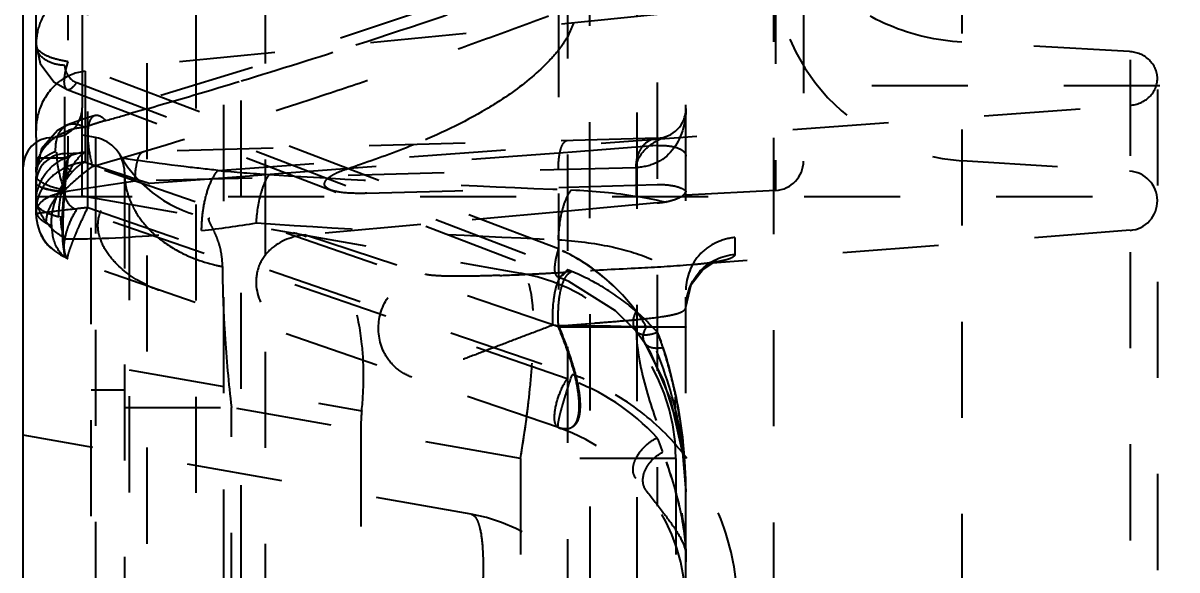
# Model space of a CAD drawing. Header units: millimetres. Extents: x 2141 to 4292, y -4498 to 2648.
# Drawn here: x 3636.41 to 3656.04, y -213.46 to -204.16 of the extents above; entities that cross this region are included whole.
import ezdxf

# ---------------------------------------------------------------- set-up
doc = ezdxf.new("R2010")
doc.units = ezdxf.units.MM
doc.header["$LTSCALE"] = 16.335
doc.header["$PDMODE"] = 3
doc.header["$PDSIZE"] = 0.3125
doc.linetypes.add('HIDDEN', pattern=[0.2, 0.1, -0.1])
doc.layers.get('0').update_dxf_attribs({"linetype": 'CONTINUOUS'})
doc.layers.get('Defpoints').update_dxf_attribs({"linetype": 'CONTINUOUS'})
doc.layers.add('21', color=7, linetype='CONTINUOUS')
doc.styles.get("Standard").update_dxf_attribs({"font": 'txt', "width": 0.8})
doc.dimstyles.get("Standard").update_dxf_attribs({"dimtxt": 0.15625, "dimasz": 0.1875, "dimexe": 0.125, "dimexo": 0.0625, "dimtad": 0, "dimtih": 1, "dimtoh": 1, "dimdsep": 46, "dimtxsty": 'Standard', "dimcen": 0.09, "dimadec": 0, "dimazin": 0, "dimtp": 0.01, "dimtm": 0.01, "dimtfac": 1, "dimtofl": 0, "dimtmove": 0, "dimatfit": 3, "dimfxl": 0, "dimtolj": 1, "dimarcsym": 0})

# ---------------------------------------------------------------- blocks, each defined once
blk = doc.blocks.new('*D31')
at = {"color": 4, "lineweight": -2}
for p, q in [((3636.413, -222.472), (3636.413, -47.587)), ((3644.413, -47.587), (3658.013, -47.587)), ((3706.418, -47.587), (3680.413, -47.587)), ((3714.418, -73.33), (3714.418, -47.587))]:
    blk.add_line(p, q, dxfattribs=at)
at = {"color": 4}
for points in [[(3644.413, -46.254), (3644.413, -48.921), (3636.413, -47.587)], [(3706.418, -46.254), (3706.418, -48.921), (3714.418, -47.587)]]:
    blk.add_solid(points, dxfattribs=at)
at = {"layer": 'Defpoints', "color": 0}
for p in [(3714.418, -47.587), (3714.418, -73.33), (3636.413, -222.472)]:
    blk.add_point(p, dxfattribs=at)
at = {"color": 6, "insert": (3669.213, -47.587), "char_height": 8, "attachment_point": 5}
blk.add_mtext('\\A1;78.01', dxfattribs=at)

msp = doc.modelspace()

# ---------------------------------------------------------------- linework, layer by layer
at = {"layer": '21', "color": 8, "linetype": 'HIDDEN'}
for p, q in [((3638.523, -307.753), (3638.523, -120.925)), ((3640.533, -134.607), (3640.533, -307.753)), ((3639.353, -135.371), (3639.353, -272.822)), ((3646.858, -217.119), (3646.858, -136.775)), ((3647.688, -275.791), (3647.688, -137.764)), ((3655.244, -162.316), (3655.244, -280.044)), ((3655.708, -162.819), (3655.708, -279.542)), ((3652.38, -163.5), (3652.38, -278.86)), ((3649.176, -166.91), (3649.176, -275.45)), ((3645.678, -270.103), (3645.678, -172.257)), ((3646.027, -173.174), (3646.055, -213.964)), ((3647.199, -195.373), (3647.199, -212.373)), ((3639.83, -246.391), (3639.83, -195.969)), ((3640.123, -246.317), (3640.123, -196.043)), ((3645.519, -197.255), (3645.519, -209.327)), ((3637.513, -207.297), (3637.513, -199.062)), ((3637.122, -207.049), (3637.122, -199.533)), ((3649.214, -199.955), (3649.214, -207.005)), ((3649.688, -200.455), (3649.688, -206.506)), ((3637.175, -202.819), (3637.175, -206.454)), ((3643.362, -203.904), (3640.318, -204.918)), ((3647.199, -204.017), (3637.467, -204.981)), ((3655.235, -204.647), (3652.38, -204.486)), ((3645.519, -208.001), (3637.175, -204.819)), ((3637.467, -204.981), (3637.467, -206.526)), ((3640.318, -204.918), (3637.637, -205.73)), ((3636.937, -205.16), (3637.16, -205.288)), ((3637.16, -205.288), (3645.504, -208.47)), ((3637.326, -205.174), (3645.67, -208.356)), ((3714.558, -205.23), (3649.688, -205.23)), ((3637.418, -207.096), (3637.418, -205.605)), ((3638.524, -205.617), (3638.232, -205.701)), ((3639.728, -206.665), (3655.244, -205.559)), ((3637.168, -205.892), (3636.999, -205.985)), ((3637.469, -205.782), (3637.168, -205.892)), ((3637.168, -205.892), (3637.168, -205.892)), ((3637.637, -205.73), (3637.469, -205.782)), ((3637.637, -205.73), (3637.637, -205.73)), ((3636.999, -205.985), (3636.728, -206.297)), ((3637.642, -206.107), (3637.418, -206.067)), ((3637.568, -219.079), (3637.568, -206.077)), ((3636.633, -206.105), (3636.63, -207.425)), ((3647.199, -206.118), (3637.122, -206.382)), ((3637.642, -206.107), (3637.642, -219.049)), ((3647.199, -206.245), (3645.678, -206.359)), ((3636.728, -206.297), (3636.633, -206.693)), ((3636.633, -206.454), (3637.175, -206.454)), ((3645.519, -209.327), (3637.175, -206.454)), ((3645.678, -206.359), (3640.9, -206.715)), ((3637.467, -206.526), (3638.21, -206.771)), ((3646.842, -206.62), (3638.321, -206.849)), ((3652.38, -206.5), (3655.235, -206.679)), ((3638.138, -206.698), (3638.138, -218.444)), ((3638.21, -206.771), (3638.321, -206.807)), ((3638.321, -206.807), (3638.523, -206.874)), ((3638.523, -206.874), (3638.568, -206.888)), ((3640.123, -206.773), (3638.568, -206.889)), ((3640.9, -206.715), (3640.123, -206.773)), ((3645.678, -206.953), (3647.199, -206.906)), ((3649.214, -207.005), (3647.688, -207.085)), ((3636.633, -207.11), (3655.708, -207.11)), ((3637.418, -207.096), (3644.873, -208.41)), ((3638.218, -207.237), (3638.218, -217.919)), ((3647.199, -207.219), (3645.678, -207.357)), ((3636.633, -207.352), (3636.633, -207.361)), ((3636.633, -207.404), (3636.633, -207.425)), ((3645.67, -210.207), (3637.326, -207.334)), ((3637.513, -207.297), (3645.754, -210.134)), ((3645.678, -207.357), (3643.179, -207.584)), ((3643.179, -207.584), (3641.216, -207.761)), ((3641.216, -207.761), (3643.251, -208.431)), ((3655.244, -207.684), (3647.697, -208.278)), ((3648.522, -207.807), (3648.522, -208.093)), ((3645.519, -211.038), (3637.175, -208.165)), ((3645.743, -208.39), (3645.651, -208.396)), ((3647.864, -208.264), (3647.697, -208.278)), ((3645.504, -208.47), (3645.694, -208.549)), ((3645.693, -208.549), (3646.482, -209.047)), ((3646.482, -209.048), (3646.838, -209.395)), ((3645.521, -209.307), (3645.427, -209.296)), ((3645.518, -209.306), (3645.683, -209.294)), ((3645.519, -209.327), (3647.688, -209.327)), ((3645.683, -209.294), (3646.128, -209.26)), ((3646.776, -209.322), (3646.587, -209.318)), ((3646.836, -209.393), (3646.838, -209.395)), ((3646.982, -209.592), (3646.982, -209.592)), ((3646.982, -209.593), (3647.308, -210.241)), ((3646.983, -209.594), (3647.078, -209.757)), ((3638.218, -210.054), (3642.174, -210.751)), ((3637.568, -210.394), (3638.138, -210.394)), ((3647.308, -210.241), (3647.57, -211.08)), ((3638.138, -210.695), (3639.956, -210.695)), ((3639.956, -214.461), (3639.956, -210.695)), ((3644.873, -211.562), (3639.956, -210.695)), ((3644.033, -212.509), (3636.413, -211.165)), ((3642.157, -211.083), (3642.157, -214.073)), ((3647.57, -211.081), (3647.57, -211.08)), ((3647.624, -211.306), (3647.57, -211.081)), ((3647.57, -211.081), (3647.618, -211.324)), ((3647.618, -211.324), (3647.688, -212.126)), ((3644.873, -211.562), (3644.873, -213.594)), ((3647.518, -211.562), (3644.873, -211.562)), ((3647.518, -211.562), (3647.518, -213.594))]:
    msp.add_line(p, q, dxfattribs=at)
at = {"layer": '21', "color": 7, "linetype": 'Continuous'}
for p, q in [((3637.418, -182.629), (3637.418, -205.605)), ((3636.633, -206.105), (3636.633, -199.167)), ((3636.413, -226.162), (3636.413, -206.605))]:
    msp.add_line(p, q, dxfattribs=at)
at = {"layer": '21', "color": 8, "linetype": 'HIDDEN'}
for points in [[(3636.633, -204.526), (3636.701, -204.851), (3636.937, -205.16)], [(3647.688, -208.99), (3647.779, -208.606), (3647.979, -208.347), (3648.148, -208.238), (3648.188, -208.221)], [(3648.188, -208.221), (3648.199, -208.218), (3648.15, -208.228), (3648.015, -208.248), (3647.865, -208.264)], [(3646.836, -209.392), (3646.964, -209.563), (3646.982, -209.592)], [(3646.836, -209.393), (3646.928, -209.511), (3646.982, -209.592)], [(3647.078, -209.757), (3647.427, -210.564), (3647.654, -211.574), (3647.688, -212.118)]]:
    msp.add_lwpolyline(points, dxfattribs=at)
for centre, radius, start, end in [((3652.593, -203.09), 3.417, 93.5697, 266.4303), ((3610.306, -106.075), 103.456, 287.88325, 289.61103), ((3644.155, -203.552), 1.737, 331.8242, 339.4187), ((3606.958, -95.775), 114.287, 286.86959, 287.89497), ((3637.591, -205.893), 0.927, 125.9269, 130.2869), ((3604.692, -88.325), 122.074, 286.08978, 286.87274), ((3647.186, -205.616), 0.502, 271.4985, 360), ((3638.683, -209.066), 3.359, 109.2157, 110.0727), ((3603.155, -83.008), 127.609, 285.76186, 285.95489), ((3637.518, -206.952), 1.019, 92.8914, 109.1593), ((3638.562, -208.737), 3.009, 110.0651, 111.3553), ((3637.538, -206.698), 0.6, 0, 80), ((3637.136, -206.884), 0.502, 91.5, 180), ((3639.971, -205.312), 2.2, 209.6629, 260), ((3637.556, -207.517), 0.995, 107.8988, 114.1315), ((3637.563, -207.54), 1.019, 95.4053, 107.872), ((3642.329, -179.738), 27.053, 264.4828, 266.3439), ((3636.929, -190.812), 16.596, 287.5603, 288.132), ((3692.96, -207.11), 46.118, 179.391, 179.9997), ((3649.188, -206.506), 0.5, 273, 0), ((3655.204, -207.182), 0.504, 274.5, 86.4303), ((3674.435, -448.086), 243.925, 98.51408, 98.801), ((3666.462, -395.673), 190.91, 98.47642, 98.84303), ((3653.51, -3.469), 203.676, 266.36713, 267.8145), ((3637.396, -207.358), 0.763, 156.1496, 167.8908), ((3648.544, -208.06), 11.478, 174.4223, 175.1906), ((3637.424, -207.049), 0.302, 180.0494, 250.9506), ((3637.516, -207.596), 0.719, 138.1486, 151.5428), ((3638.267, -207.626), 1.384, 158.4256, 165.6166), ((3637.423, -207.404), 0.789, 180.0102, 250.8264), ((3637.425, -207.57), 0.624, 168.9795, 178.8085), ((3637.86, -207.551), 0.97, 173.6167, 182.77), ((3642.711, -207.663), 5.627, 177.8903, 179.4703), ((3639.805, -206.463), 1.734, 221.5422, 225.6228), ((3637.317, -189.299), 18.514, 276.6161, 279.5266), ((3653.904, -10.469), 197.552, 266.07497, 267.56758), ((3640.206, -205.893), 2.436, 243.6936, 249.4947), ((3643.063, -167.666), 40.811, 272.0491, 272.7838), ((3644.318, -211.562), 3.2, 0, 80), ((3642.396, -153.877), 54.615, 272.7807, 273.0988), ((3641.333, -134.231), 74.29, 273.0977, 273.3317), ((3644.285, -211.984), 3.884, 60.2544, 69.109), ((3644.302, -211.943), 3.839, 67.9009, 69.1274), ((3639.388, -206.774), 2.035, 244.6886, 251.0135), ((3644.267, -212.013), 3.917, 51.0829, 60.2417), ((3644.28, -212.001), 3.9, 41.5509, 51.1238), ((3645.514, -246.589), 37.283, 89.7417, 89.9936), ((3645.437, -260.089), 50.783, 89.3596, 89.7243), ((3645.114, -287.161), 77.856, 88.91569, 89.34425), ((3644.161, -210.698), 3.299, 18.0833, 19.7405), ((3640.983, -211.731), 6.641, 15.7735, 18.0498), ((3639.742, -212.086), 7.932, 13.7687, 15.8011), ((3644.459, -213.723), 3.718, 42.5393, 71.0007), ((3644.315, -214.174), 4.288, 67.4623, 70.3921), ((3639.14, -212.235), 8.552, 11.6914, 13.7798), ((3639.018, -212.263), 8.678, 7.8626, 11.71), ((3628.761, -208.735), 16.357, 352.5935, 353.4344), ((3627.122, -208.52), 18.01, 350.2781, 352.5874), ((3644.472, -214.078), 3.216, 0, 70.9999), ((3639.567, -212.188), 8.124, 4.3571, 7.8645), ((3640.314, -212.133), 7.374, 0.0551, 4.3763), ((3640.688, -212.128), 7, 0.0794, 0.5231), ((3643.513, -215.463), 3, 0, 80)]:
    msp.add_arc(centre, radius, start, end, dxfattribs=at)
at = {"layer": '21', "color": 7, "linetype": 'Continuous'}
for centre, start, end in [((3636.918, -205.605), 269.0952, 0), ((3636.913, -206.605), 90.3319, 180)]:
    msp.add_arc(centre, 0.5, start, end, dxfattribs=at)
at = {"layer": '21', "color": 8, "linetype": 'HIDDEN'}
msp.add_ellipse((3645.357, -211.745), major_axis=(2.297, -2.737), ratio=0.814168, start_param=-2.474533, end_param=-2.371274, dxfattribs=at)
for points, knots in [([(3652.38, -204.486), (3651.956, -204.462), (3651.119, -204.271), (3650.06, -203.582), (3649.345, -202.58), (3649.176, -201.784), (3649.176, -201.395)], [0, 0, 0, 0, 0.261247, 0.515652, 0.761039, 1, 1, 1, 1]), ([(3637.482, -203.558), (3637.364, -203.567), (3637.127, -203.631), (3636.847, -203.867), (3636.672, -204.186), (3636.633, -204.425), (3636.633, -204.544)], [0, 0, 0, 0, 0.249705, 0.499604, 0.749742, 1, 1, 1, 1]), ([(3637.595, -206.599), (3638.93, -206.211), (3640.592, -205.698), (3642.571, -205.036), (3643.557, -204.693), (3644.539, -204.338), (3645.195, -204.102), (3645.519, -203.976)], [0, 0, 0, 0, 0.499675, 0.624692, 0.749751, 0.874853, 1, 1, 1, 1]), ([(3637.175, -204.819), (3637.1, -204.806), (3636.962, -204.776), (3636.768, -204.709), (3636.633, -204.602), (3636.633, -204.526)], [0, 0, 0, 0, 0.357417, 0.647881, 1, 1, 1, 1]), ([(3636.881, -204.833), (3636.809, -204.803), (3636.688, -204.724), (3636.633, -204.586), (3636.633, -204.526)], [0, 0, 0, 0, 0.567438, 1, 1, 1, 1]), ([(3645.519, -204.623), (3645.46, -204.696), (3645.211, -204.974), (3644.919, -205.21), (3644.69, -205.37)], [0, 0, 0, 0, 0.251701, 1, 1, 1, 1]), ([(3655.708, -205.103), (3655.708, -204.99), (3655.598, -204.748), (3655.357, -204.654), (3655.235, -204.647)], [0, 0, 0, 0, 0.483059, 1, 1, 1, 1]), ([(3637.175, -204.819), (3637.157, -204.874), (3637.127, -204.977), (3637.107, -205.119), (3637.108, -205.224), (3637.14, -205.281), (3637.16, -205.288)], [0, 0, 0, 0, 0.354673, 0.655133, 0.870004, 1, 1, 1, 1]), ([(3637.122, -204.881), (3637.122, -204.929), (3637.147, -205.032), (3637.218, -205.112), (3637.263, -205.141)], [0, 0, 0, 0, 0.471644, 1, 1, 1, 1]), ([(3655.244, -205.559), (3655.364, -205.55), (3655.601, -205.455), (3655.708, -205.216), (3655.708, -205.103)], [0, 0, 0, 0, 0.517353, 1, 1, 1, 1]), ([(3637.16, -205.288), (3637.167, -205.291), (3637.206, -205.295), (3637.24, -205.267), (3637.263, -205.246)], [0, 0, 0, 0, 0.190373, 1, 1, 1, 1]), ([(3637.263, -205.246), (3637.268, -205.241), (3637.291, -205.219), (3637.311, -205.194), (3637.326, -205.174)], [0, 0, 0, 0, 0.22519, 1, 1, 1, 1]), ([(3644.69, -205.37), (3644.563, -205.458), (3644.042, -205.791), (3643.48, -206.057), (3643.052, -206.232)], [0, 0, 0, 0, 0.251143, 1, 1, 1, 1]), ([(3647.688, -205.616), (3647.688, -205.697), (3647.658, -206.016), (3647.489, -206.343), (3647.289, -206.478)], [0, 0, 0, 0, 0.250672, 1, 1, 1, 1]), ([(3636.967, -206.347), (3636.964, -206.248), (3636.978, -206.07), (3637.1, -205.921), (3637.168, -205.892)], [0, 0, 0, 0, 0.573555, 1, 1, 1, 1]), ([(3637.326, -205.88), (3637.337, -205.882), (3637.387, -205.894), (3637.433, -205.915), (3637.467, -205.935)], [0, 0, 0, 0, 0.233878, 1, 1, 1, 1]), ([(3637.595, -206.599), (3637.566, -206.488), (3637.527, -206.287), (3637.512, -206.049), (3637.53, -205.9), (3637.554, -205.805), (3637.599, -205.741), (3637.637, -205.73)], [0, 0, 0, 0, 0.375965, 0.672514, 0.780579, 0.868441, 1, 1, 1, 1]), ([(3637.818, -205.818), (3637.757, -205.836), (3637.677, -205.86), (3637.597, -205.887), (3637.577, -205.894)], [0, 0, 0, 0, 0.755491, 1, 1, 1, 1]), ([(3637.68, -205.728), (3637.691, -205.729), (3637.745, -205.746), (3637.788, -205.786), (3637.818, -205.819)], [0, 0, 0, 0, 0.200199, 1, 1, 1, 1]), ([(3636.742, -206.328), (3636.76, -206.3), (3636.841, -206.189), (3636.951, -206.102), (3637.042, -206.052)], [0, 0, 0, 0, 0.243813, 1, 1, 1, 1]), ([(3646.845, -206.62), (3646.846, -206.493), (3646.968, -206.309), (3647.177, -206.166), (3647.295, -206.11), (3647.356, -206.088)], [0, 0, 0, 0, 0.49563, 0.748115, 1, 1, 1, 1]), ([(3645.519, -206.66), (3645.518, -206.599), (3645.523, -206.48), (3645.549, -206.321), (3645.592, -206.209), (3645.646, -206.159), (3645.67, -206.158)], [0, 0, 0, 0, 0.337426, 0.649706, 0.871077, 1, 1, 1, 1]), ([(3646.842, -206.62), (3646.841, -206.556), (3646.857, -206.432), (3646.931, -206.268), (3647.049, -206.151), (3647.151, -206.119), (3647.199, -206.118)], [0, 0, 0, 0, 0.283556, 0.548984, 0.785747, 1, 1, 1, 1]), ([(3647.199, -206.245), (3647.28, -206.239), (3647.424, -206.244), (3647.565, -206.285), (3647.617, -206.319)], [0, 0, 0, 0, 0.568519, 1, 1, 1, 1]), ([(3636.633, -206.693), (3636.633, -206.598), (3636.663, -206.468), (3636.724, -206.356), (3636.742, -206.328)], [0, 0, 0, 0, 0.743558, 1, 1, 1, 1]), ([(3636.967, -206.347), (3636.919, -206.366), (3636.831, -206.408), (3636.696, -206.507), (3636.633, -206.622), (3636.633, -206.693)], [0, 0, 0, 0, 0.30477, 0.576418, 1, 1, 1, 1]), ([(3636.633, -207.194), (3636.633, -207.091), (3636.678, -206.881), (3636.923, -206.522), (3637.25, -206.375), (3637.467, -206.352)], [0, 0, 0, 0, 0.240156, 0.488318, 1, 1, 1, 1]), ([(3636.984, -206.358), (3636.983, -206.409), (3636.995, -206.63), (3637.054, -206.847), (3637.12, -207.003)], [0, 0, 0, 0, 0.233007, 1, 1, 1, 1]), ([(3637.023, -207.457), (3637.016, -207.237), (3637.078, -206.908), (3637.266, -206.544), (3637.396, -206.401), (3637.467, -206.352)], [0, 0, 0, 0, 0.537658, 0.7893, 1, 1, 1, 1]), ([(3637.175, -206.454), (3637.148, -206.667), (3637.104, -207.062), (3637.075, -207.53), (3637.082, -207.836), (3637.1, -207.999), (3637.125, -208.103), (3637.157, -208.158), (3637.175, -208.165)], [0, 0, 0, 0, 0.371668, 0.686543, 0.808965, 0.902794, 0.965695, 1, 1, 1, 1]), ([(3637.114, -207.033), (3637.101, -206.951), (3637.093, -206.8), (3637.125, -206.598), (3637.18, -206.447), (3637.263, -206.378), (3637.303, -206.377)], [0, 0, 0, 0, 0.338903, 0.617197, 0.836071, 1, 1, 1, 1]), ([(3637.175, -206.454), (3637.168, -206.512), (3637.142, -206.737), (3637.12, -206.962), (3637.108, -207.13)], [0, 0, 0, 0, 0.256655, 1, 1, 1, 1]), ([(3637.175, -206.454), (3637.169, -206.509), (3637.143, -206.726), (3637.122, -206.943), (3637.11, -207.104)], [0, 0, 0, 0, 0.256094, 1, 1, 1, 1]), ([(3637.207, -206.433), (3637.214, -206.424), (3637.239, -206.397), (3637.276, -206.378), (3637.303, -206.377)], [0, 0, 0, 0, 0.296865, 1, 1, 1, 1]), ([(3639.728, -206.665), (3639.535, -206.646), (3638.778, -206.561), (3638.025, -206.453), (3637.467, -206.353)], [0, 0, 0, 0, 0.255592, 1, 1, 1, 1]), ([(3638.321, -206.849), (3638.319, -206.734), (3638.332, -206.574), (3638.388, -206.403), (3638.445, -206.347), (3638.472, -206.346)], [0, 0, 0, 0, 0.629151, 0.852687, 1, 1, 1, 1]), ([(3638.321, -206.849), (3638.319, -206.734), (3638.332, -206.574), (3638.388, -206.403), (3638.445, -206.347), (3638.472, -206.346)], [0, 0, 0, 0, 0.629134, 0.852679, 1, 1, 1, 1]), ([(3647.289, -206.478), (3647.258, -206.499), (3647.121, -206.576), (3646.962, -206.611), (3646.842, -206.62)], [0, 0, 0, 0, 0.233344, 1, 1, 1, 1]), ([(3647.617, -206.319), (3647.628, -206.326), (3647.662, -206.351), (3647.688, -206.392), (3647.688, -206.422)], [0, 0, 0, 0, 0.302064, 1, 1, 1, 1]), ([(3637.116, -207.005), (3637.152, -206.969), (3637.304, -206.825), (3637.467, -206.693), (3637.595, -206.599)], [0, 0, 0, 0, 0.240237, 1, 1, 1, 1]), ([(3637.243, -206.697), (3637.235, -206.688), (3637.205, -206.657), (3637.173, -206.628), (3637.149, -206.609)], [0, 0, 0, 0, 0.291875, 1, 1, 1, 1]), ([(3639.45, -207.69), (3639.45, -207.59), (3639.464, -207.388), (3639.517, -207.099), (3639.604, -206.854), (3639.683, -206.715), (3639.728, -206.665)], [0, 0, 0, 0, 0.277428, 0.563105, 0.812981, 1, 1, 1, 1]), ([(3641.642, -206.998), (3641.601, -206.982), (3641.527, -206.942), (3641.548, -206.849), (3641.597, -206.797), (3641.665, -206.748), (3641.778, -206.689), (3641.872, -206.655), (3641.936, -206.634)], [0, 0, 0, 0, 0.206677, 0.294059, 0.405185, 0.537091, 0.683932, 1, 1, 1, 1]), ([(3637.12, -207.003), (3637.008, -206.983), (3636.855, -206.941), (3636.695, -206.853), (3636.642, -206.799), (3636.633, -206.771)], [0, 0, 0, 0, 0.616088, 0.839837, 1, 1, 1, 1]), ([(3636.882, -206.789), (3636.862, -206.808), (3636.789, -206.885), (3636.73, -206.977), (3636.698, -207.049)], [0, 0, 0, 0, 0.25486, 1, 1, 1, 1]), ([(3638.138, -206.698), (3638.138, -206.743), (3638.148, -206.931), (3638.201, -207.116), (3638.263, -207.246)], [0, 0, 0, 0, 0.239283, 1, 1, 1, 1]), ([(3640.381, -207.558), (3640.391, -207.392), (3640.424, -207.157), (3640.516, -206.885), (3640.572, -206.776), (3640.604, -206.736)], [0, 0, 0, 0, 0.57813, 0.819228, 1, 1, 1, 1]), ([(3636.633, -206.887), (3636.643, -206.91), (3636.699, -206.949), (3636.86, -207.001), (3637.008, -207.022), (3637.116, -207.031)], [0, 0, 0, 0, 0.146583, 0.364321, 1, 1, 1, 1]), ([(3636.712, -206.95), (3636.703, -206.946), (3636.673, -206.931), (3636.642, -206.909), (3636.633, -206.887)], [0, 0, 0, 0, 0.306796, 1, 1, 1, 1]), ([(3636.633, -207.404), (3636.633, -207.362), (3636.659, -207.266), (3636.769, -207.148), (3636.933, -207.069), (3637.059, -207.05), (3637.122, -207.049)], [0, 0, 0, 0, 0.192955, 0.430785, 0.710979, 1, 1, 1, 1]), ([(3637.116, -207.031), (3637.037, -207.024), (3636.901, -207.005), (3636.765, -206.974), (3636.712, -206.95)], [0, 0, 0, 0, 0.577473, 1, 1, 1, 1]), ([(3637.114, -207.033), (3637.101, -207.181), (3637.084, -207.449), (3637.082, -207.794), (3637.102, -208.018), (3637.137, -208.127), (3637.162, -208.16), (3637.175, -208.165)], [0, 0, 0, 0, 0.388018, 0.697003, 0.902151, 0.96325, 1, 1, 1, 1]), ([(3637.175, -208.165), (3637.163, -208.16), (3637.14, -208.126), (3637.119, -208.059), (3637.102, -207.955), (3637.087, -207.753), (3637.09, -207.431), (3637.106, -207.157), (3637.116, -207.005)], [0, 0, 0, 0, 0.034176, 0.094277, 0.183066, 0.300149, 0.610684, 1, 1, 1, 1]), ([(3637.088, -207.456), (3637.089, -207.422), (3637.095, -207.281), (3637.105, -207.14), (3637.114, -207.033)], [0, 0, 0, 0, 0.23583, 1, 1, 1, 1]), ([(3638.517, -208.614), (3638.321, -208.521), (3638.043, -208.332), (3637.776, -207.984), (3637.662, -207.669), (3637.712, -207.328), (3637.94, -207.073), (3638.242, -206.934), (3638.459, -206.897), (3638.568, -206.889)], [0, 0, 0, 0, 0.24943, 0.374628, 0.499736, 0.624514, 0.749589, 0.874825, 1, 1, 1, 1]), ([(3641.783, -207.033), (3641.771, -207.031), (3641.723, -207.022), (3641.676, -207.011), (3641.642, -206.998)], [0, 0, 0, 0, 0.26471, 1, 1, 1, 1]), ([(3642.258, -207.055), (3642.217, -207.056), (3642.059, -207.058), (3641.899, -207.051), (3641.783, -207.033)], [0, 0, 0, 0, 0.256727, 1, 1, 1, 1]), ([(3645.519, -207.843), (3645.526, -207.673), (3645.554, -207.43), (3645.646, -207.149), (3645.707, -207.036), (3645.743, -206.997)], [0, 0, 0, 0, 0.574867, 0.819745, 1, 1, 1, 1]), ([(3645.743, -206.997), (3646.115, -207.011), (3646.649, -207.062), (3647.311, -207.191), (3647.717, -207.3), (3648.047, -207.418), (3648.296, -207.541), (3648.461, -207.659), (3648.521, -207.763), (3648.522, -207.807)], [0, 0, 0, 0, 0.374585, 0.536684, 0.678008, 0.796283, 0.889164, 0.955634, 1, 1, 1, 1]), ([(3647.199, -206.906), (3647.282, -206.903), (3647.425, -206.912), (3647.565, -206.946), (3647.619, -206.97)], [0, 0, 0, 0, 0.584677, 1, 1, 1, 1]), ([(3647.199, -207.219), (3647.264, -207.213), (3647.383, -207.196), (3647.537, -207.149), (3647.645, -207.096), (3647.688, -207.037), (3647.688, -207.012)], [0, 0, 0, 0, 0.350942, 0.649744, 0.865206, 1, 1, 1, 1]), ([(3647.619, -206.97), (3647.638, -206.979), (3647.665, -206.993), (3647.688, -207.02), (3647.688, -207.032)], [0, 0, 0, 0, 0.644455, 1, 1, 1, 1]), ([(3637.023, -207.457), (3636.969, -207.445), (3636.869, -207.414), (3636.724, -207.349), (3636.633, -207.255), (3636.633, -207.194)], [0, 0, 0, 0, 0.338561, 0.626462, 1, 1, 1, 1]), ([(3637.106, -207.808), (3636.994, -207.744), (3636.803, -207.577), (3636.678, -207.349), (3636.654, -207.231)], [0, 0, 0, 0, 0.517832, 1, 1, 1, 1]), ([(3637.083, -207.444), (3637.084, -207.416), (3637.09, -207.301), (3637.098, -207.185), (3637.106, -207.097)], [0, 0, 0, 0, 0.237177, 1, 1, 1, 1]), ([(3637.11, -207.104), (3637.106, -207.153), (3637.095, -207.334), (3637.089, -207.515), (3637.089, -207.646)], [0, 0, 0, 0, 0.273074, 1, 1, 1, 1]), ([(3637.108, -207.13), (3637.105, -207.177), (3637.094, -207.349), (3637.089, -207.521), (3637.089, -207.646)], [0, 0, 0, 0, 0.272513, 1, 1, 1, 1]), ([(3638.263, -207.246), (3638.278, -207.278), (3638.346, -207.409), (3638.433, -207.529), (3638.507, -207.613)], [0, 0, 0, 0, 0.24175, 1, 1, 1, 1]), ([(3636.633, -207.361), (3636.634, -207.372), (3636.645, -207.424), (3636.679, -207.467), (3636.709, -207.494)], [0, 0, 0, 0, 0.220902, 1, 1, 1, 1]), ([(3636.683, -207.395), (3636.676, -207.396), (3636.664, -207.398), (3636.646, -207.401), (3636.64, -207.403), (3636.633, -207.403), (3636.633, -207.404)], [0, 0, 0, 0, 0.436925, 0.750151, 0.938074, 1, 1, 1, 1]), ([(3636.86, -207.373), (3636.842, -207.375), (3636.783, -207.382), (3636.724, -207.39), (3636.683, -207.395)], [0, 0, 0, 0, 0.311024, 1, 1, 1, 1]), ([(3637.513, -207.297), (3637.452, -207.304), (3637.234, -207.33), (3637.016, -207.354), (3636.86, -207.373)], [0, 0, 0, 0, 0.282256, 1, 1, 1, 1]), ([(3637.049, -207.445), (3637.049, -207.478), (3637.055, -207.601), (3637.077, -207.724), (3637.106, -207.808)], [0, 0, 0, 0, 0.2726, 1, 1, 1, 1]), ([(3637.079, -207.642), (3637.079, -207.627), (3637.079, -207.56), (3637.081, -207.494), (3637.083, -207.444)], [0, 0, 0, 0, 0.237949, 1, 1, 1, 1]), ([(3637.16, -207.69), (3637.17, -207.656), (3637.212, -207.532), (3637.27, -207.412), (3637.326, -207.334)], [0, 0, 0, 0, 0.267015, 1, 1, 1, 1]), ([(3637.16, -207.69), (3637.17, -207.656), (3637.212, -207.532), (3637.27, -207.412), (3637.326, -207.334)], [0, 0, 0, 0, 0.267016, 1, 1, 1, 1]), ([(3637.173, -208.162), (3637.168, -208.154), (3637.175, -208.123), (3637.188, -208.069), (3637.217, -207.985), (3637.257, -207.878), (3637.308, -207.751), (3637.393, -207.554), (3637.463, -207.401), (3637.513, -207.297)], [0, 0, 0, 0, 0.029511, 0.092254, 0.187259, 0.311114, 0.459724, 0.628123, 1, 1, 1, 1]), ([(3636.709, -207.494), (3636.716, -207.499), (3636.744, -207.523), (3636.776, -207.543), (3636.801, -207.557)], [0, 0, 0, 0, 0.231938, 1, 1, 1, 1]), ([(3637.175, -208.166), (3637.088, -208.13), (3636.936, -207.94), (3636.906, -207.719), (3636.902, -207.593)], [0, 0, 0, 0, 0.427229, 1, 1, 1, 1]), ([(3637.175, -208.165), (3637.156, -208.158), (3637.124, -208.099), (3637.101, -207.99), (3637.085, -207.817), (3637.083, -207.686), (3637.084, -207.611)], [0, 0, 0, 0, 0.107301, 0.30766, 0.607395, 1, 1, 1, 1]), ([(3637.089, -207.646), (3637.089, -207.683), (3637.091, -207.806), (3637.096, -207.93), (3637.11, -208.015)], [0, 0, 0, 0, 0.299585, 1, 1, 1, 1]), ([(3639.806, -208.3), (3639.802, -208.184), (3639.783, -208.017), (3639.716, -207.818), (3639.664, -207.699), (3639.621, -207.615), (3639.594, -207.56), (3639.58, -207.53), (3639.573, -207.506), (3639.567, -207.49), (3639.574, -207.475), (3639.584, -207.478), (3639.589, -207.478)], [0, 0, 0, 0, 0.395222, 0.566604, 0.716787, 0.83906, 0.887077, 0.925388, 0.95375, 0.972223, 0.983204, 1, 1, 1, 1]), ([(3637.09, -207.828), (3637.275, -207.83), (3638.064, -207.822), (3638.851, -207.758), (3639.45, -207.69)], [0, 0, 0, 0, 0.234733, 1, 1, 1, 1]), ([(3637.175, -208.165), (3637.162, -208.16), (3637.136, -208.127), (3637.103, -208.014), (3637.094, -207.908), (3637.09, -207.828)], [0, 0, 0, 0, 0.120117, 0.320817, 1, 1, 1, 1]), ([(3637.175, -208.165), (3637.154, -208.157), (3637.115, -208.102), (3637.106, -207.994), (3637.118, -207.85), (3637.143, -207.745), (3637.16, -207.69)], [0, 0, 0, 0, 0.137563, 0.353564, 0.650813, 1, 1, 1, 1]), ([(3638.592, -207.702), (3638.63, -207.74), (3638.793, -207.885), (3638.979, -208.003), (3639.127, -208.076)], [0, 0, 0, 0, 0.243693, 1, 1, 1, 1]), ([(3641.216, -207.761), (3641.002, -207.78), (3640.669, -207.904), (3640.41, -208.265), (3640.335, -208.706), (3640.592, -209.233), (3640.972, -209.472), (3641.177, -209.542)], [0, 0, 0, 0, 0.249038, 0.374823, 0.500771, 0.749488, 1, 1, 1, 1]), ([(3642.174, -210.751), (3642.194, -210.559), (3642.215, -210.181), (3642.185, -209.552), (3642.064, -208.914), (3641.814, -208.322), (3641.465, -207.9), (3641.158, -207.755), (3641.01, -207.729)], [0, 0, 0, 0, 0.166131, 0.324803, 0.53938, 0.720942, 0.870918, 1, 1, 1, 1]), ([(3645.519, -207.843), (3645.818, -207.864), (3646.357, -207.928), (3646.97, -208.106), (3647.341, -208.291), (3647.56, -208.437), (3647.688, -208.594), (3647.688, -208.693)], [0, 0, 0, 0, 0.369854, 0.667605, 0.784032, 0.877145, 1, 1, 1, 1]), ([(3648.522, -207.807), (3648.414, -207.816), (3648.194, -207.878), (3647.826, -208.13), (3647.688, -208.477), (3647.688, -208.693)], [0, 0, 0, 0, 0.247, 0.506931, 1, 1, 1, 1]), ([(3645.519, -208.001), (3645.498, -208.062), (3645.467, -208.173), (3645.45, -208.318), (3645.456, -208.417), (3645.486, -208.463), (3645.504, -208.47)], [0, 0, 0, 0, 0.397234, 0.700194, 0.885492, 1, 1, 1, 1]), ([(3646.842, -209.059), (3646.675, -208.84), (3646.278, -208.425), (3645.788, -208.12), (3645.519, -208.001)], [0, 0, 0, 0, 0.482906, 1, 1, 1, 1]), ([(3646.842, -209.059), (3646.673, -208.839), (3646.276, -208.424), (3645.787, -208.118), (3645.519, -208.001)], [0, 0, 0, 0, 0.48643, 1, 1, 1, 1]), ([(3639.353, -208.174), (3639.464, -208.215), (3639.615, -208.261), (3639.768, -208.293), (3639.806, -208.3)], [0, 0, 0, 0, 0.752969, 1, 1, 1, 1]), ([(3647.688, -208.99), (3647.688, -208.772), (3647.862, -208.317), (3648.302, -208.11), (3648.522, -208.093)], [0, 0, 0, 0, 0.498165, 1, 1, 1, 1]), ([(3648.522, -208.093), (3648.52, -208.117), (3648.479, -208.149), (3648.418, -208.174), (3648.306, -208.207), (3648.12, -208.237), (3647.957, -208.255), (3647.864, -208.264)], [0, 0, 0, 0, 0.100613, 0.184856, 0.295456, 0.597077, 1, 1, 1, 1]), ([(3639.806, -208.3), (3639.806, -208.357), (3639.806, -208.614), (3639.814, -208.871), (3639.823, -209.07)], [0, 0, 0, 0, 0.223256, 1, 1, 1, 1]), ([(3643.028, -210.18), (3642.931, -210.146), (3642.747, -210.04), (3642.496, -209.727), (3642.406, -209.223), (3642.622, -208.757), (3642.942, -208.508), (3643.148, -208.443), (3643.252, -208.431)], [0, 0, 0, 0, 0.129742, 0.260893, 0.496447, 0.734352, 0.868182, 1, 1, 1, 1]), ([(3644.522, -208.45), (3644.397, -208.455), (3644.155, -208.462), (3643.807, -208.466), (3643.539, -208.463), (3643.358, -208.45), (3643.283, -208.44), (3643.252, -208.431)], [0, 0, 0, 0, 0.294265, 0.571859, 0.820898, 0.924317, 1, 1, 1, 1]), ([(3644.873, -211.562), (3644.94, -211.169), (3645.021, -210.596), (3645.08, -209.862), (3645.096, -209.393), (3645.085, -209.004), (3645.053, -208.737), (3645.008, -208.574), (3644.967, -208.477), (3644.913, -208.417), (3644.873, -208.41)], [0, 0, 0, 0, 0.370857, 0.538003, 0.684941, 0.806783, 0.899766, 0.934932, 0.962691, 1, 1, 1, 1]), ([(3645.504, -208.47), (3645.526, -208.479), (3645.602, -208.447), (3645.643, -208.393), (3645.67, -208.356)], [0, 0, 0, 0, 0.345409, 1, 1, 1, 1]), ([(3645.504, -208.47), (3645.526, -208.479), (3645.602, -208.447), (3645.643, -208.393), (3645.67, -208.356)], [0, 0, 0, 0, 0.345411, 1, 1, 1, 1]), ([(3645.545, -208.493), (3645.553, -208.48), (3645.579, -208.44), (3645.618, -208.404), (3645.651, -208.396)], [0, 0, 0, 0, 0.30399, 1, 1, 1, 1]), ([(3645.614, -208.533), (3645.618, -208.524), (3645.635, -208.489), (3645.656, -208.456), (3645.674, -208.436)], [0, 0, 0, 0, 0.280016, 1, 1, 1, 1]), ([(3645.674, -208.436), (3645.679, -208.43), (3645.699, -208.411), (3645.723, -208.395), (3645.743, -208.39)], [0, 0, 0, 0, 0.281677, 1, 1, 1, 1]), ([(3647.697, -208.278), (3647.406, -208.301), (3646.755, -208.335), (3646.103, -208.369), (3645.743, -208.39)], [0, 0, 0, 0, 0.446825, 1, 1, 1, 1]), ([(3645.011, -208.588), (3645.02, -208.617), (3645.06, -208.767), (3645.075, -208.921), (3645.083, -209.045)], [0, 0, 0, 0, 0.199839, 1, 1, 1, 1]), ([(3645.427, -209.296), (3645.419, -209.139), (3645.425, -208.915), (3645.478, -208.647), (3645.519, -208.537), (3645.545, -208.493)], [0, 0, 0, 0, 0.574251, 0.812724, 1, 1, 1, 1]), ([(3645.52, -209.307), (3645.511, -209.16), (3645.517, -208.899), (3645.566, -208.638), (3645.614, -208.533)], [0, 0, 0, 0, 0.561813, 1, 1, 1, 1]), ([(3647.551, -209.095), (3647.587, -209.083), (3647.643, -209.064), (3647.688, -209.012), (3647.688, -208.99)], [0, 0, 0, 0, 0.635745, 1, 1, 1, 1]), ([(3639.823, -209.07), (3639.829, -209.197), (3639.861, -209.74), (3639.908, -210.282), (3639.956, -210.695)], [0, 0, 0, 0, 0.234897, 1, 1, 1, 1]), ([(3646.128, -209.26), (3646.176, -209.257), (3646.359, -209.243), (3646.542, -209.228), (3646.676, -209.217)], [0, 0, 0, 0, 0.264646, 1, 1, 1, 1]), ([(3646.676, -209.217), (3646.734, -209.212), (3646.937, -209.193), (3647.139, -209.172), (3647.282, -209.151)], [0, 0, 0, 0, 0.286252, 1, 1, 1, 1]), ([(3646.842, -209.059), (3646.81, -209.12), (3646.769, -209.234), (3646.804, -209.356), (3646.836, -209.392)], [0, 0, 0, 0, 0.590934, 1, 1, 1, 1]), ([(3646.842, -209.059), (3646.81, -209.12), (3646.769, -209.235), (3646.805, -209.357), (3646.836, -209.393)], [0, 0, 0, 0, 0.591263, 1, 1, 1, 1]), ([(3647.282, -209.151), (3647.309, -209.147), (3647.399, -209.132), (3647.489, -209.115), (3647.551, -209.095)], [0, 0, 0, 0, 0.29455, 1, 1, 1, 1]), ([(3645.427, -209.296), (3645.289, -209.348), (3645.017, -209.451), (3644.621, -209.602), (3644.246, -209.745), (3643.9, -209.875), (3643.632, -209.975), (3643.439, -210.046), (3643.315, -210.089), (3643.208, -210.127), (3643.124, -210.155), (3643.069, -210.173), (3643.04, -210.178), (3643.031, -210.181), (3643.028, -210.18)], [0, 0, 0, 0, 0.173836, 0.340456, 0.497918, 0.643846, 0.774591, 0.832757, 0.884952, 0.929502, 0.964901, 0.989334, 0.996583, 1, 1, 1, 1]), ([(3645.519, -209.327), (3645.615, -209.556), (3645.739, -209.901), (3645.853, -210.353), (3645.887, -210.644), (3645.869, -210.87), (3645.786, -211.024), (3645.649, -211.073), (3645.562, -211.052), (3645.519, -211.038)], [0, 0, 0, 0, 0.366868, 0.541072, 0.689196, 0.79934, 0.872766, 0.932587, 1, 1, 1, 1]), ([(3645.519, -211.038), (3645.562, -211.052), (3645.649, -211.073), (3645.787, -211.024), (3645.865, -210.866), (3645.88, -210.642), (3645.849, -210.35), (3645.742, -209.898), (3645.615, -209.555), (3645.519, -209.327)], [0, 0, 0, 0, 0.067661, 0.127689, 0.201398, 0.311587, 0.460348, 0.633451, 1, 1, 1, 1]), ([(3645.519, -209.327), (3645.616, -209.556), (3645.744, -209.9), (3645.855, -210.353), (3645.888, -210.645), (3645.871, -210.87), (3645.789, -211.025), (3645.65, -211.073), (3645.563, -211.053), (3645.519, -211.038)], [0, 0, 0, 0, 0.366863, 0.540184, 0.688607, 0.798037, 0.871499, 0.931803, 1, 1, 1, 1]), ([(3645.519, -209.327), (3645.614, -209.556), (3645.743, -209.899), (3645.85, -210.352), (3645.881, -210.644), (3645.866, -210.868), (3645.787, -211.025), (3645.649, -211.073), (3645.563, -211.053), (3645.519, -211.038)], [0, 0, 0, 0, 0.366933, 0.540676, 0.688764, 0.799021, 0.872214, 0.932066, 1, 1, 1, 1]), ([(3647.347, -209.329), (3647.307, -209.329), (3647.117, -209.328), (3646.927, -209.325), (3646.776, -209.322)], [0, 0, 0, 0, 0.208621, 1, 1, 1, 1]), ([(3646.838, -209.395), (3646.847, -209.404), (3646.889, -209.442), (3646.949, -209.457), (3646.992, -209.458)], [0, 0, 0, 0, 0.225217, 1, 1, 1, 1]), ([(3646.838, -209.395), (3646.847, -209.404), (3646.889, -209.442), (3646.949, -209.457), (3646.992, -209.459)], [0, 0, 0, 0, 0.225222, 1, 1, 1, 1]), ([(3646.843, -209.327), (3646.843, -209.668), (3646.972, -210.348), (3647.324, -211.307), (3647.61, -212.292), (3647.688, -212.976), (3647.688, -213.317)], [0, 0, 0, 0, 0.249824, 0.499808, 0.74985, 1, 1, 1, 1]), ([(3647.012, -209.327), (3646.984, -209.374), (3646.945, -209.462), (3646.962, -209.56), (3646.982, -209.592)], [0, 0, 0, 0, 0.591745, 1, 1, 1, 1]), ([(3647.012, -209.327), (3646.984, -209.373), (3646.946, -209.461), (3646.962, -209.559), (3646.982, -209.592)], [0, 0, 0, 0, 0.579884, 1, 1, 1, 1]), ([(3646.992, -209.458), (3647.008, -209.459), (3647.078, -209.457), (3647.148, -209.436), (3647.199, -209.414)], [0, 0, 0, 0, 0.216099, 1, 1, 1, 1]), ([(3646.992, -209.459), (3647.008, -209.459), (3647.078, -209.457), (3647.148, -209.436), (3647.199, -209.414)], [0, 0, 0, 0, 0.216098, 1, 1, 1, 1]), ([(3647.688, -212.127), (3647.688, -211.634), (3647.546, -210.667), (3647.214, -209.754), (3647.012, -209.327)], [0, 0, 0, 0, 0.511369, 1, 1, 1, 1]), ([(3647.624, -211.306), (3647.598, -211.13), (3647.465, -210.451), (3647.233, -209.791), (3647.012, -209.327)], [0, 0, 0, 0, 0.257522, 1, 1, 1, 1]), ([(3647.688, -209.327), (3647.688, -209.329), (3647.676, -209.325), (3647.664, -209.329), (3647.635, -209.327), (3647.598, -209.329), (3647.549, -209.328), (3647.465, -209.329), (3647.396, -209.329), (3647.347, -209.329)], [0, 0, 0, 0, 0.016063, 0.063948, 0.143358, 0.253978, 0.39549, 0.56746, 1, 1, 1, 1]), ([(3646.982, -209.592), (3646.989, -209.603), (3647.022, -209.645), (3647.075, -209.669), (3647.115, -209.677)], [0, 0, 0, 0, 0.231643, 1, 1, 1, 1]), ([(3646.983, -209.594), (3646.989, -209.603), (3647.022, -209.645), (3647.075, -209.669), (3647.115, -209.677)], [0, 0, 0, 0, 0.215027, 1, 1, 1, 1]), ([(3645.688, -209.746), (3645.744, -209.907), (3645.817, -210.146), (3645.876, -210.458), (3645.892, -210.659), (3645.879, -210.824), (3645.841, -210.949), (3645.772, -211.03), (3645.712, -211.053), (3645.684, -211.058)], [0, 0, 0, 0, 0.359965, 0.524552, 0.667401, 0.783536, 0.871582, 0.939225, 1, 1, 1, 1]), ([(3647.115, -209.677), (3647.128, -209.68), (3647.189, -209.689), (3647.251, -209.683), (3647.297, -209.674)], [0, 0, 0, 0, 0.217486, 1, 1, 1, 1]), ([(3647.115, -209.677), (3647.129, -209.68), (3647.189, -209.689), (3647.251, -209.683), (3647.297, -209.674)], [0, 0, 0, 0, 0.222112, 1, 1, 1, 1]), ([(3647.297, -209.674), (3647.419, -210.045), (3647.604, -210.836), (3647.684, -211.645), (3647.688, -212.064)], [0, 0, 0, 0, 0.482873, 1, 1, 1, 1]), ([(3645.504, -210.562), (3645.533, -210.467), (3645.582, -210.344), (3645.652, -210.232), (3645.67, -210.207)], [0, 0, 0, 0, 0.764259, 1, 1, 1, 1]), ([(3645.504, -210.562), (3645.533, -210.467), (3645.582, -210.344), (3645.652, -210.232), (3645.67, -210.207)], [0, 0, 0, 0, 0.764257, 1, 1, 1, 1]), ([(3645.519, -211.038), (3645.512, -211.035), (3645.511, -211.001), (3645.517, -210.954), (3645.534, -210.867), (3645.562, -210.757), (3645.599, -210.622), (3645.662, -210.412), (3645.715, -210.247), (3645.754, -210.134)], [0, 0, 0, 0, 0.023923, 0.081674, 0.173786, 0.297011, 0.447106, 0.618701, 1, 1, 1, 1]), ([(3647.703, -211.561), (3647.479, -211.265), (3646.952, -210.73), (3646.301, -210.355), (3645.958, -210.213)], [0, 0, 0, 0, 0.500091, 1, 1, 1, 1]), ([(3645.519, -211.038), (3645.494, -211.029), (3645.455, -210.962), (3645.448, -210.798), (3645.475, -210.658), (3645.504, -210.562)], [0, 0, 0, 0, 0.160047, 0.402006, 1, 1, 1, 1]), ([(3645.519, -211.038), (3645.494, -211.029), (3645.455, -210.962), (3645.448, -210.798), (3645.475, -210.658), (3645.504, -210.562)], [0, 0, 0, 0, 0.160046, 0.402004, 1, 1, 1, 1]), ([(3647.57, -211.08), (3647.559, -211.031), (3647.519, -210.841), (3647.495, -210.644), (3647.515, -210.502)], [0, 0, 0, 0, 0.262858, 1, 1, 1, 1]), ([(3645.684, -211.056), (3645.672, -211.059), (3645.616, -211.064), (3645.56, -211.052), (3645.519, -211.038)], [0, 0, 0, 0, 0.23132, 1, 1, 1, 1]), ([(3646.842, -211.904), (3646.808, -211.867), (3646.779, -211.778), (3646.798, -211.655), (3646.858, -211.502), (3646.99, -211.338), (3647.129, -211.242), (3647.199, -211.209)], [0, 0, 0, 0, 0.172552, 0.290211, 0.428133, 0.732838, 1, 1, 1, 1]), ([(3646.842, -211.904), (3646.808, -211.867), (3646.779, -211.778), (3646.798, -211.655), (3646.858, -211.502), (3646.99, -211.338), (3647.129, -211.242), (3647.199, -211.209)], [0, 0, 0, 0, 0.172552, 0.290212, 0.428135, 0.732839, 1, 1, 1, 1]), ([(3647.012, -212.105), (3646.976, -212.06), (3646.94, -211.938), (3646.988, -211.754), (3647.106, -211.58), (3647.226, -211.488), (3647.297, -211.451)], [0, 0, 0, 0, 0.21868, 0.442912, 0.697515, 1, 1, 1, 1]), ([(3647.688, -213.212), (3647.688, -212.929), (3647.591, -212.327), (3647.407, -211.752), (3647.297, -211.451)], [0, 0, 0, 0, 0.468456, 1, 1, 1, 1]), ([(3647.688, -213.211), (3647.688, -212.929), (3647.592, -212.327), (3647.408, -211.752), (3647.298, -211.451)], [0, 0, 0, 0, 0.468461, 1, 1, 1, 1]), ([(3648.568, -214.077), (3648.563, -213.628), (3648.41, -212.724), (3647.974, -211.918), (3647.703, -211.561)], [0, 0, 0, 0, 0.50011, 1, 1, 1, 1]), ([(3647.012, -212.105), (3647.102, -212.222), (3647.265, -212.432), (3647.484, -212.722), (3647.636, -212.968), (3647.688, -213.137), (3647.688, -213.212)], [0, 0, 0, 0, 0.336961, 0.609579, 0.828702, 1, 1, 1, 1]), ([(3644.033, -212.509), (3644.07, -212.515), (3644.122, -212.571), (3644.16, -212.663), (3644.202, -212.815), (3644.232, -213.066), (3644.243, -213.43), (3644.227, -213.87), (3644.172, -214.558), (3644.096, -215.095), (3644.033, -215.463)], [0, 0, 0, 0, 0.037309, 0.065068, 0.100234, 0.193218, 0.315059, 0.461997, 0.629143, 1, 1, 1, 1])]:
    msp.add_open_spline(points, degree=3, knots=knots, dxfattribs=at)
for points in [[(3645.686, -204.372), (3645.638, -204.46), (3645.582, -204.545), (3645.519, -204.623)], [(3637.122, -204.881), (3637.04, -204.88), (3636.957, -204.864), (3636.881, -204.833)], [(3637.467, -204.981), (3637.318, -204.995), (3637.169, -205.054), (3637.047, -205.142)], [(3636.992, -205.186), (3636.863, -205.295), (3636.762, -205.444), (3636.702, -205.602)], [(3637.263, -205.141), (3637.283, -205.155), (3637.304, -205.166), (3637.326, -205.174)], [(3636.702, -205.602), (3636.657, -205.724), (3636.633, -205.856), (3636.633, -205.986)], [(3637.168, -205.892), (3637.2, -205.879), (3637.235, -205.873), (3637.27, -205.874)], [(3637.27, -205.874), (3637.289, -205.874), (3637.307, -205.876), (3637.326, -205.88)], [(3637.637, -205.73), (3637.651, -205.726), (3637.666, -205.726), (3637.68, -205.728)], [(3637.042, -206.052), (3637.088, -206.028), (3637.135, -206.007), (3637.184, -205.99)], [(3643.052, -206.232), (3642.737, -206.361), (3642.417, -206.477), (3642.094, -206.583)], [(3637.149, -206.609), (3637.051, -206.652), (3636.959, -206.714), (3636.882, -206.789)], [(3637.309, -206.629), (3637.286, -206.65), (3637.264, -206.673), (3637.243, -206.697)], [(3637.385, -206.569), (3637.358, -206.587), (3637.333, -206.608), (3637.309, -206.629)], [(3637.467, -206.526), (3637.438, -206.538), (3637.411, -206.552), (3637.385, -206.569)], [(3637.179, -206.772), (3637.146, -206.812), (3637.115, -206.853), (3637.088, -206.898)], [(3637.243, -206.697), (3637.222, -206.721), (3637.2, -206.746), (3637.179, -206.772)], [(3637.011, -207.046), (3637.001, -207.069), (3636.991, -207.093), (3636.98, -207.117)], [(3637.088, -206.898), (3637.058, -206.945), (3637.033, -206.995), (3637.011, -207.046)], [(3642.258, -207.055), (3643.398, -207.022), (3644.538, -206.988), (3645.678, -206.953)], [(3636.65, -207.198), (3636.639, -207.249), (3636.633, -207.301), (3636.633, -207.352)], [(3636.884, -207.253), (3636.851, -207.315), (3636.826, -207.382), (3636.813, -207.451)], [(3636.927, -207.282), (3636.913, -207.335), (3636.902, -207.389), (3636.896, -207.443)], [(3636.801, -207.557), (3636.83, -207.573), (3636.861, -207.586), (3636.891, -207.598)], [(3636.696, -207.716), (3636.739, -207.818), (3636.805, -207.914), (3636.886, -207.989)], [(3647.012, -209.327), (3646.962, -209.234), (3646.907, -209.143), (3646.842, -209.059)], [(3647.012, -209.327), (3646.962, -209.234), (3646.906, -209.143), (3646.842, -209.059)], [(3645.519, -209.327), (3645.58, -209.474), (3645.637, -209.622), (3645.688, -209.772)], [(3645.681, -209.751), (3645.632, -209.608), (3645.578, -209.467), (3645.519, -209.327)], [(3645.521, -209.307), (3645.58, -209.452), (3645.636, -209.598), (3645.688, -209.746)], [(3647.199, -209.414), (3647.224, -209.47), (3647.246, -209.526), (3647.266, -209.583)], [(3647.23, -209.488), (3647.22, -209.463), (3647.21, -209.438), (3647.199, -209.414)], [(3647.297, -209.674), (3647.277, -209.611), (3647.255, -209.549), (3647.23, -209.488)], [(3645.519, -211.038), (3645.572, -211.056), (3645.631, -211.065), (3645.686, -211.055)], [(3647.297, -211.451), (3647.267, -211.369), (3647.235, -211.288), (3647.199, -211.209)], [(3647.688, -212.127), (3647.688, -211.853), (3647.665, -211.578), (3647.624, -211.306)]]:
    msp.add_open_spline(points, degree=3, dxfattribs=at)

# ---------------------------------------------------------------- dimensions: what is measured, and where the dimension line sits
dim = msp.add_linear_dim(base=(3714.417536278, -47.587400992), p1=(3636.412536278, -222.4722973), p2=(3714.417536278, -73.330448609), dimstyle='Standard', override={"dimtxt": 8, "dimasz": 8, "dimexe": 0, "dimexo": 0, "dimgap": 0, "dimtih": 0, "dimtoh": 0, "dimzin": 0, "dimcen": 0, "dimclrd": 4, "dimclre": 4, "dimclrt": 6, "dimadec": 2, "dimtp": 0, "dimtm": 0, "dimtzin": 0})
dim.commit()
dim.dimension.update_dxf_attribs({"geometry": '*D31', "text_midpoint": (3669.212567395, -47.587400992), "dimtype": 160})

doc.saveas('drawing.dxf')
